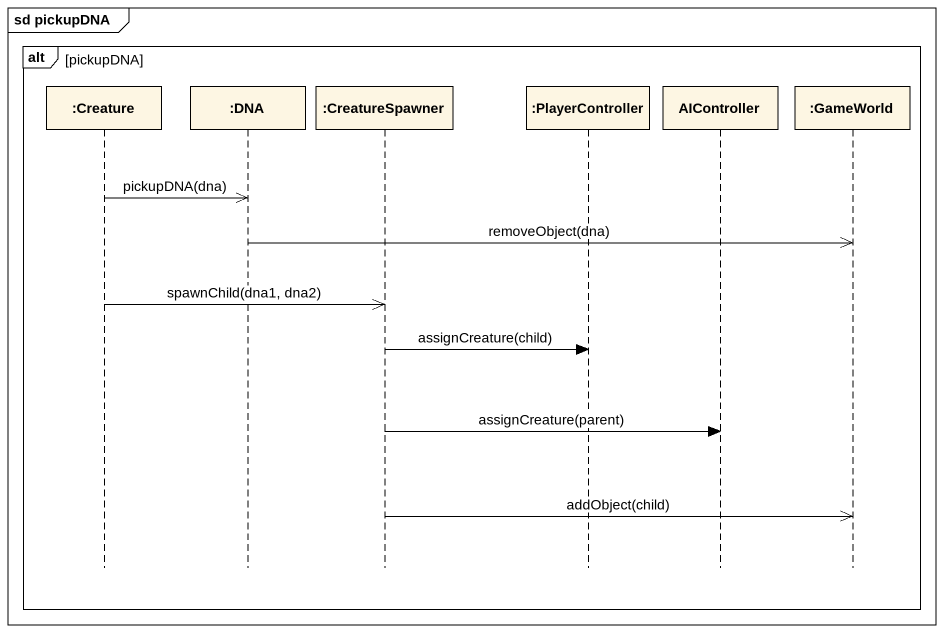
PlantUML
@startuml
mainframe sd pickupDNA
hide footbox
participant ":Creature" as Creature
participant ":DNA" as DNA
participant ":CreatureSpawner" as CreatureSpawner
participant ":PlayerController" as PlayerController
participant AIController
participant ":GameWorld" as GameWorld

alt pickupDNA
  Creature ->> DNA : pickupDNA(dna)
  DNA ->> GameWorld : removeObject(dna)
  Creature ->> CreatureSpawner : spawnChild(dna1, dna2)
  CreatureSpawner -> PlayerController : assignCreature(child)
  CreatureSpawner -> AIController : assignCreature(parent)
  CreatureSpawner ->> GameWorld : addObject(child)
end
@enduml
